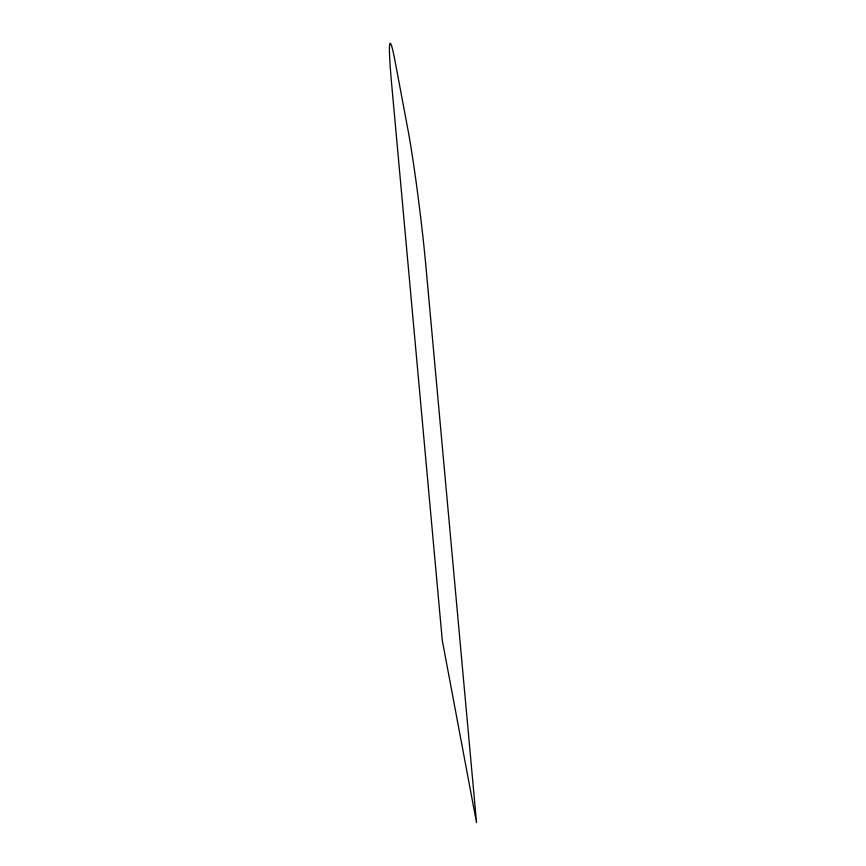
<?xml version="1.0" encoding="UTF-8"?>
<svg xmlns="http://www.w3.org/2000/svg" width="866" height="866" viewBox="0 0 866 866"><rect width="100%" height="100%" fill="white"/><g stroke="black" fill="none" stroke-linecap="round" stroke-linejoin="round"><path stroke-width="1.3" d="M391.573 45.801L390.739 43.722A98.529 4.46 82.9 0 0 391.649 84.078L442.288 640.461L476.538 822.7L425.91 266.317A98.529 4.46 82.9 0 0 407.973 129.878L395.123 61.54A98.529 4.46 82.9 0 0 391.573 45.801"/></g></svg>
